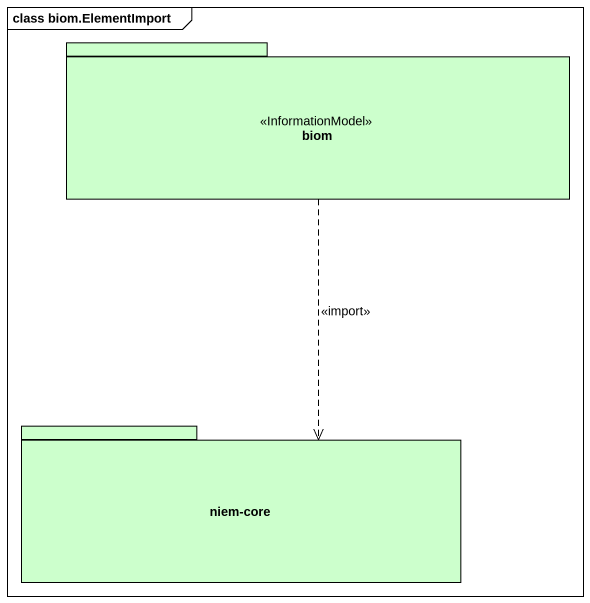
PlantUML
@startuml
mainframe class biom.ElementImport
package biom <<InformationModel>> #CCFFCC {
}
package "niem-core" as niem_core #CCFFCC {
}
biom ..> niem_core : <<import>>
@enduml
